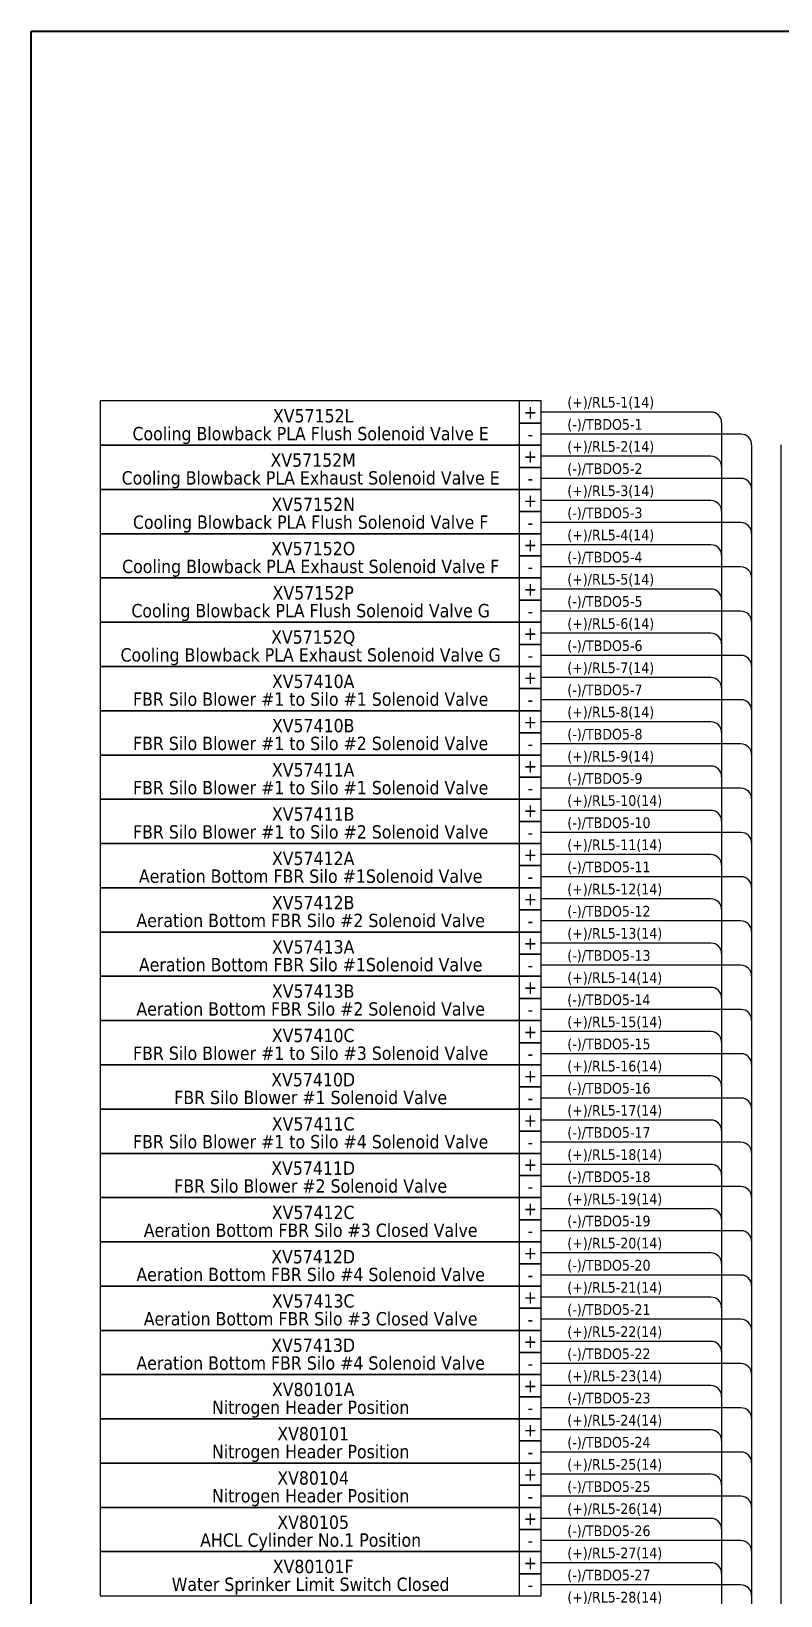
# Model space of a CAD drawing. Header units: millimetres. Extents: x 0 to 1792788, y -13 to 262234.
# Drawn here: x 1355985 to 1377369, y 24030 to 68674 of the extents above; entities that cross this region are included whole.
import ezdxf
from ezdxf.enums import TextEntityAlignment as Align

# ---------------------------------------------------------------- set-up
doc = ezdxf.new("R2010")
doc.units = ezdxf.units.MM
doc.layers.add('HELPPOINT', color=7, linetype='Continuous', lineweight=25)
doc.layers.add('power', color=7, linetype='Continuous', lineweight=25)
doc.styles.add('Tahoma', font='')
doc.styles.get('Tahoma').set_extended_font_data('Tahoma')

# ---------------------------------------------------------------- blocks, each defined once
blk = doc.blocks.new('TPA')
at = {"layer": 'HELPPOINT', "color": 4, "lineweight": 35, "ltscale": 25.4}
for p, q in [((14292753, 12749437), (14292753, 12827491)), ((14292753, 12827491), (14405128, 12827491)), ((14292753, 12749437), (14292753, 12827491)), ((14292753, 12827491), (14405128, 12827491))]:
    blk.add_line(p, q, dxfattribs=at)

msp = doc.modelspace()

# ---------------------------------------------------------------- linework, layer by layer
at = {"color": 4, "ltscale": 25.4}
for p, q in [((1375378, 57809), (1370535, 57809)), ((1375683, 57504), (1375683, 9499)), ((1375378, 56546), (1370535, 56546)), ((1375378, 55283), (1370535, 55283)), ((1375378, 54020), (1370535, 54020)), ((1375378, 52757), (1370535, 52757)), ((1375378, 51494), (1370535, 51494)), ((1375378, 50231), (1370535, 50231)), ((1375378, 48968), (1370535, 48968)), ((1375378, 47705), (1370535, 47705)), ((1375378, 46442), (1370535, 46442)), ((1375378, 45179), (1370535, 45179)), ((1375378, 43916), (1370535, 43916)), ((1375378, 42653), (1370535, 42653)), ((1375378, 41390), (1370535, 41390)), ((1375378, 40127), (1370535, 40127)), ((1375378, 38864), (1370535, 38864)), ((1375378, 37601), (1370535, 37601)), ((1375378, 36338), (1370535, 36338)), ((1375378, 35075), (1370535, 35075)), ((1375378, 33812), (1370535, 33812)), ((1375378, 32549), (1370535, 32549)), ((1375378, 31287), (1370535, 31287)), ((1375378, 30024), (1370535, 30024)), ((1375378, 28761), (1370535, 28761)), ((1375378, 27498), (1370535, 27498)), ((1375378, 26235), (1370535, 26235)), ((1375378, 24972), (1370535, 24972))]:
    msp.add_line(p, q, dxfattribs=at)
at = {"color": 7, "ltscale": 25.4}
for p, q in [((1376233, 57178), (1370535, 57178)), ((1376538, 56873), (1376538, 16916)), ((1377369, 56873), (1377369, 16916)), ((1376233, 55915), (1370535, 55915)), ((1376233, 54652), (1370535, 54652)), ((1376233, 53389), (1370535, 53389)), ((1376233, 52126), (1370535, 52126)), ((1376233, 50863), (1370535, 50863)), ((1376233, 49600), (1370535, 49600)), ((1376233, 48337), (1370535, 48337)), ((1376233, 47074), (1370535, 47074)), ((1376233, 45811), (1370535, 45811)), ((1376233, 44548), (1370535, 44548)), ((1376233, 43285), (1370535, 43285)), ((1376233, 42022), (1370535, 42022)), ((1376233, 40759), (1370535, 40759)), ((1376233, 39496), (1370535, 39496)), ((1376233, 38233), (1370535, 38233)), ((1376233, 36970), (1370535, 36970)), ((1376233, 35707), (1370535, 35707)), ((1376233, 34444), (1370535, 34444)), ((1376233, 33181), (1370535, 33181)), ((1376233, 31918), (1370535, 31918)), ((1376233, 30655), (1370535, 30655)), ((1376233, 29392), (1370535, 29392)), ((1376233, 28129), (1370535, 28129)), ((1376233, 26866), (1370535, 26866)), ((1376233, 25603), (1370535, 25603)), ((1376233, 24340), (1370535, 24340))]:
    msp.add_line(p, q, dxfattribs=at)
at = {"color": 2, "ltscale": 25.4}
for points in [[(1357954, 56862), (1370535, 56862), (1370535, 58125), (1357954, 58125)], [(1357954, 55599), (1370535, 55599), (1370535, 56862), (1357954, 56862)], [(1357954, 54336), (1370535, 54336), (1370535, 55599), (1357954, 55599)], [(1357954, 53073), (1370535, 53073), (1370535, 54336), (1357954, 54336)], [(1357954, 51810), (1370535, 51810), (1370535, 53073), (1357954, 53073)], [(1357954, 50547), (1370535, 50547), (1370535, 51810), (1357954, 51810)], [(1357954, 49284), (1370535, 49284), (1370535, 50547), (1357954, 50547)], [(1357954, 48021), (1370535, 48021), (1370535, 49284), (1357954, 49284)], [(1357954, 46758), (1370535, 46758), (1370535, 48021), (1357954, 48021)], [(1357954, 45495), (1370535, 45495), (1370535, 46758), (1357954, 46758)], [(1357954, 44232), (1370535, 44232), (1370535, 45495), (1357954, 45495)], [(1357954, 42969), (1370535, 42969), (1370535, 44232), (1357954, 44232)], [(1357954, 41706), (1370535, 41706), (1370535, 42969), (1357954, 42969)], [(1357954, 40443), (1370535, 40443), (1370535, 41706), (1357954, 41706)], [(1357954, 39180), (1370535, 39180), (1370535, 40443), (1357954, 40443)], [(1357954, 37917), (1370535, 37917), (1370535, 39180), (1357954, 39180)], [(1357954, 36654), (1370535, 36654), (1370535, 37917), (1357954, 37917)], [(1357954, 35391), (1370535, 35391), (1370535, 36654), (1357954, 36654)], [(1357954, 34128), (1370535, 34128), (1370535, 35391), (1357954, 35391)], [(1357954, 32865), (1370535, 32865), (1370535, 34128), (1357954, 34128)], [(1357954, 31602), (1370535, 31602), (1370535, 32865), (1357954, 32865)], [(1357954, 30339), (1370535, 30339), (1370535, 31602), (1357954, 31602)], [(1357954, 29076), (1370535, 29076), (1370535, 30339), (1357954, 30339)], [(1357954, 27813), (1370535, 27813), (1370535, 29076), (1357954, 29076)], [(1357954, 26550), (1370535, 26550), (1370535, 27813), (1357954, 27813)], [(1357954, 25287), (1370535, 25287), (1370535, 26550), (1357954, 26550)], [(1357954, 24024), (1370535, 24024), (1370535, 25287), (1357954, 25287)]]:
    msp.add_lwpolyline(points, close=True, dxfattribs=at)
at = {"color": 1, "ltscale": 25.4}
for points in [[(1369904, 57493), (1370535, 57493), (1370535, 58125), (1369904, 58125)], [(1369904, 56230), (1370535, 56230), (1370535, 56862), (1369904, 56862)], [(1369904, 54967), (1370535, 54967), (1370535, 55599), (1369904, 55599)], [(1369904, 53704), (1370535, 53704), (1370535, 54336), (1369904, 54336)], [(1369904, 52441), (1370535, 52441), (1370535, 53073), (1369904, 53073)], [(1369904, 51178), (1370535, 51178), (1370535, 51810), (1369904, 51810)], [(1369904, 49915), (1370535, 49915), (1370535, 50547), (1369904, 50547)], [(1369904, 48652), (1370535, 48652), (1370535, 49284), (1369904, 49284)], [(1369904, 47389), (1370535, 47389), (1370535, 48021), (1369904, 48021)], [(1369904, 46126), (1370535, 46126), (1370535, 46758), (1369904, 46758)], [(1369904, 44864), (1370535, 44864), (1370535, 45495), (1369904, 45495)], [(1369904, 43601), (1370535, 43601), (1370535, 44232), (1369904, 44232)], [(1369904, 42338), (1370535, 42338), (1370535, 42969), (1369904, 42969)], [(1369904, 41075), (1370535, 41075), (1370535, 41706), (1369904, 41706)], [(1369904, 39812), (1370535, 39812), (1370535, 40443), (1369904, 40443)], [(1369904, 38549), (1370535, 38549), (1370535, 39180), (1369904, 39180)], [(1369904, 37286), (1370535, 37286), (1370535, 37917), (1369904, 37917)], [(1369904, 36023), (1370535, 36023), (1370535, 36654), (1369904, 36654)], [(1369904, 34760), (1370535, 34760), (1370535, 35391), (1369904, 35391)], [(1369904, 33497), (1370535, 33497), (1370535, 34128), (1369904, 34128)], [(1369904, 32234), (1370535, 32234), (1370535, 32865), (1369904, 32865)], [(1369904, 30971), (1370535, 30971), (1370535, 31602), (1369904, 31602)], [(1369904, 29708), (1370535, 29708), (1370535, 30339), (1369904, 30339)], [(1369904, 28445), (1370535, 28445), (1370535, 29076), (1369904, 29076)], [(1369904, 27182), (1370535, 27182), (1370535, 27813), (1369904, 27813)], [(1369904, 25919), (1370535, 25919), (1370535, 26550), (1369904, 26550)], [(1369904, 24656), (1370535, 24656), (1370535, 25287), (1369904, 25287)]]:
    msp.add_lwpolyline(points, close=True, dxfattribs=at)
at = {"color": 7, "ltscale": 25.4}
for points in [[(1369904, 56862), (1370535, 56862), (1370535, 57493), (1369904, 57493)], [(1369904, 55599), (1370535, 55599), (1370535, 56230), (1369904, 56230)], [(1369904, 54336), (1370535, 54336), (1370535, 54967), (1369904, 54967)], [(1369904, 53073), (1370535, 53073), (1370535, 53704), (1369904, 53704)], [(1369904, 51810), (1370535, 51810), (1370535, 52441), (1369904, 52441)], [(1369904, 50547), (1370535, 50547), (1370535, 51178), (1369904, 51178)], [(1369904, 49284), (1370535, 49284), (1370535, 49915), (1369904, 49915)], [(1369904, 48021), (1370535, 48021), (1370535, 48652), (1369904, 48652)], [(1369904, 46758), (1370535, 46758), (1370535, 47389), (1369904, 47389)], [(1369904, 45495), (1370535, 45495), (1370535, 46126), (1369904, 46126)], [(1369904, 44232), (1370535, 44232), (1370535, 44864), (1369904, 44864)], [(1369904, 42969), (1370535, 42969), (1370535, 43601), (1369904, 43601)], [(1369904, 41706), (1370535, 41706), (1370535, 42338), (1369904, 42338)], [(1369904, 40443), (1370535, 40443), (1370535, 41075), (1369904, 41075)], [(1369904, 39180), (1370535, 39180), (1370535, 39812), (1369904, 39812)], [(1369904, 37917), (1370535, 37917), (1370535, 38549), (1369904, 38549)], [(1369904, 36654), (1370535, 36654), (1370535, 37286), (1369904, 37286)], [(1369904, 35391), (1370535, 35391), (1370535, 36023), (1369904, 36023)], [(1369904, 34128), (1370535, 34128), (1370535, 34760), (1369904, 34760)], [(1369904, 32865), (1370535, 32865), (1370535, 33497), (1369904, 33497)], [(1369904, 31602), (1370535, 31602), (1370535, 32234), (1369904, 32234)], [(1369904, 30339), (1370535, 30339), (1370535, 30971), (1369904, 30971)], [(1369904, 29076), (1370535, 29076), (1370535, 29708), (1369904, 29708)], [(1369904, 27813), (1370535, 27813), (1370535, 28445), (1369904, 28445)], [(1369904, 26550), (1370535, 26550), (1370535, 27182), (1369904, 27182)], [(1369904, 25287), (1370535, 25287), (1370535, 25919), (1369904, 25919)], [(1369904, 24024), (1370535, 24024), (1370535, 24656), (1369904, 24656)]]:
    msp.add_lwpolyline(points, close=True, dxfattribs=at)
at = {"color": 4, "ltscale": 25.4}
for centre in [(1375378, 57504), (1375378, 56241), (1375378, 54978), (1375378, 53715), (1375378, 52452), (1375378, 51189), (1375378, 49926), (1375378, 48663), (1375378, 47400), (1375378, 46137), (1375378, 44874), (1375378, 43611), (1375378, 42348), (1375378, 41086), (1375378, 39823), (1375378, 38560), (1375378, 37297), (1375378, 36034), (1375378, 34771), (1375378, 33508), (1375378, 32245), (1375378, 30982), (1375378, 29719), (1375378, 28456), (1375378, 27193), (1375378, 25930), (1375378, 24667)]:
    msp.add_arc(centre, 305, 0, 90, dxfattribs=at)
at = {"color": 7, "ltscale": 25.4}
for centre in [(1376233, 56873), (1376233, 55610), (1376233, 54347), (1376233, 53084), (1376233, 51821), (1376233, 50558), (1376233, 49295), (1376233, 48032), (1376233, 46769), (1376233, 45506), (1376233, 44243), (1376233, 42980), (1376233, 41717), (1376233, 40454), (1376233, 39191), (1376233, 37928), (1376233, 36665), (1376233, 35402), (1376233, 34139), (1376233, 32876), (1376233, 31613), (1376233, 30350), (1376233, 29087), (1376233, 27824), (1376233, 26561), (1376233, 25298), (1376233, 24035)]:
    msp.add_arc(centre, 305, 0, 90, dxfattribs=at)

# ---------------------------------------------------------------- block references
at = {"xscale": 0.8800000000046566, "yscale": 0.8800000000046566, "zscale": 0.8800000000046566}
msp.add_blockref('TPA', (-11221638, -11219518), dxfattribs=at)

# ---------------------------------------------------------------- texts
at = {"color": 4, "style": 'Tahoma'}
for s, p in [('(+)/RL5-1(14)', (1371280, 57936)), ('(+)/RL5-2(14)', (1371280, 56673)), ('(+)/RL5-3(14)', (1371280, 55410)), ('(+)/RL5-4(14)', (1371280, 54147)), ('(+)/RL5-5(14)', (1371280, 52884)), ('(+)/RL5-6(14)', (1371280, 51621)), ('(+)/RL5-7(14)', (1371280, 50358)), ('(+)/RL5-8(14)', (1371280, 49095)), ('(+)/RL5-9(14)', (1371280, 47832)), ('(+)/RL5-10(14)', (1371280, 46569)), ('(+)/RL5-11(14)', (1371280, 45306)), ('(+)/RL5-12(14)', (1371280, 44043)), ('(+)/RL5-13(14)', (1371280, 42780)), ('(+)/RL5-14(14)', (1371280, 41517)), ('(+)/RL5-15(14)', (1371280, 40254)), ('(+)/RL5-16(14)', (1371280, 38991)), ('(+)/RL5-17(14)', (1371280, 37728)), ('(+)/RL5-18(14)', (1371280, 36465)), ('(+)/RL5-19(14)', (1371280, 35202)), ('(+)/RL5-20(14)', (1371280, 33939)), ('(+)/RL5-21(14)', (1371280, 32676)), ('(+)/RL5-22(14)', (1371280, 31413)), ('(+)/RL5-23(14)', (1371280, 30150)), ('(+)/RL5-24(14)', (1371280, 28887)), ('(+)/RL5-25(14)', (1371280, 27624)), ('(+)/RL5-26(14)', (1371280, 26361)), ('(+)/RL5-27(14)', (1371280, 25098)), ('(+)/RL5-28(14)', (1371280, 23835))]:
    msp.add_text(s, height=304.8, dxfattribs=at).set_placement(p)
for s, p in [('XV57152L', (1364028, 57701)), ('Cooling Blowback PLA Flush Solenoid Valve E ', (1364028, 57193)), ('XV57152M', (1364028, 56438)), ('Cooling Blowback PLA Exhaust Solenoid Valve E ', (1364028, 55930)), ('XV57152N', (1364028, 55175)), ('Cooling Blowback PLA Flush Solenoid Valve F ', (1364028, 54667)), ('XV57152O', (1364028, 53912)), ('Cooling Blowback PLA Exhaust Solenoid Valve F ', (1364028, 53404)), ('XV57152P', (1364028, 52649)), ('Cooling Blowback PLA Flush Solenoid Valve G ', (1364028, 52141)), ('XV57152Q', (1364028, 51387)), ('Cooling Blowback PLA Exhaust Solenoid Valve G ', (1364028, 50879)), ('XV57410A', (1364028, 50124)), ('FBR Silo Blower #1 to Silo #1 Solenoid Valve ', (1364028, 49616)), ('XV57410B', (1364028, 48861)), ('FBR Silo Blower #1 to Silo #2 Solenoid Valve ', (1364028, 48353)), ('XV57411A', (1364028, 47598)), ('FBR Silo Blower #1 to Silo #1 Solenoid Valve ', (1364028, 47090)), ('XV57411B', (1364028, 46335)), ('FBR Silo Blower #1 to Silo #2 Solenoid Valve ', (1364028, 45827)), ('XV57412A', (1364028, 45072)), ('Aeration Bottom FBR Silo #1Solenoid Valve ', (1364028, 44564)), ('XV57412B', (1364028, 43809)), ('Aeration Bottom FBR Silo #2 Solenoid Valve ', (1364028, 43301)), ('XV57413A', (1364028, 42546)), ('Aeration Bottom FBR Silo #1Solenoid Valve ', (1364028, 42038)), ('XV57413B', (1364028, 41283)), ('Aeration Bottom FBR Silo #2 Solenoid Valve ', (1364028, 40775)), ('XV57410C', (1364028, 40020)), ('FBR Silo Blower #1 to Silo #3 Solenoid Valve ', (1364028, 39512)), ('XV57410D', (1364028, 38757)), ('FBR Silo Blower #1 Solenoid Valve ', (1364028, 38249)), ('XV57411C', (1364028, 37494)), ('FBR Silo Blower #1 to Silo #4 Solenoid Valve ', (1364028, 36986)), ('XV57411D', (1364028, 36231)), ('FBR Silo Blower #2 Solenoid Valve ', (1364028, 35723)), ('XV57412C', (1364028, 34968)), ('Aeration Bottom FBR Silo #3 Closed Valve ', (1364028, 34460)), ('XV57412D', (1364028, 33705)), ('Aeration Bottom FBR Silo #4 Solenoid Valve ', (1364028, 33197)), ('XV57413C', (1364028, 32442)), ('Aeration Bottom FBR Silo #3 Closed Valve ', (1364028, 31934)), ('XV57413D', (1364028, 31179)), ('Aeration Bottom FBR Silo #4 Solenoid Valve ', (1364028, 30671)), ('XV80101A', (1364028, 29916)), ('Nitrogen Header Position ', (1364028, 29408)), ('XV80101', (1364028, 28653)), ('Nitrogen Header Position ', (1364028, 28145)), ('XV80104', (1364028, 27390)), ('Nitrogen Header Position ', (1364028, 26882)), ('XV80105', (1364028, 26127)), ('AHCL Cylinder No.1 Position ', (1364028, 25619)), ('XV80101F', (1364028, 24864)), ('Water Sprinker Limit Switch Closed ', (1364028, 24356))]:
    msp.add_text(s, height=381, dxfattribs=at).set_placement(p, align=Align.MIDDLE_CENTER)
at = {"color": 7, "style": 'Tahoma'}
for s, p in [('(-)/TBDO5-1', (1371280, 57304)), ('(-)/TBDO5-2', (1371280, 56041)), ('(-)/TBDO5-3', (1371280, 54778)), ('(-)/TBDO5-4', (1371280, 53515)), ('(-)/TBDO5-5', (1371280, 52252)), ('(-)/TBDO5-6', (1371280, 50989)), ('(-)/TBDO5-7', (1371280, 49726)), ('(-)/TBDO5-8', (1371280, 48463)), ('(-)/TBDO5-9', (1371280, 47200)), ('(-)/TBDO5-10', (1371280, 45937)), ('(-)/TBDO5-11', (1371280, 44674)), ('(-)/TBDO5-12', (1371280, 43411)), ('(-)/TBDO5-13', (1371280, 42148)), ('(-)/TBDO5-14', (1371280, 40886)), ('(-)/TBDO5-15', (1371280, 39623)), ('(-)/TBDO5-16', (1371280, 38360)), ('(-)/TBDO5-17', (1371280, 37097)), ('(-)/TBDO5-18', (1371280, 35834)), ('(-)/TBDO5-19', (1371280, 34571)), ('(-)/TBDO5-20', (1371280, 33308)), ('(-)/TBDO5-21', (1371280, 32045)), ('(-)/TBDO5-22', (1371280, 30782)), ('(-)/TBDO5-23', (1371280, 29519)), ('(-)/TBDO5-24', (1371280, 28256)), ('(-)/TBDO5-25', (1371280, 26993)), ('(-)/TBDO5-26', (1371280, 25730)), ('(-)/TBDO5-27', (1371280, 24467))]:
    msp.add_text(s, height=304.8, dxfattribs=at).set_placement(p)
at = {"layer": 'power', "color": 1, "style": 'Tahoma'}
for p in [(1370226, 57813), (1370226, 56550), (1370226, 55287), (1370226, 54024), (1370226, 52761), (1370226, 51498), (1370226, 50235), (1370226, 48972), (1370226, 47709), (1370226, 46446), (1370226, 45183), (1370226, 43920), (1370226, 42657), (1370226, 41394), (1370226, 40131), (1370226, 38868), (1370226, 37605), (1370226, 36342), (1370226, 35079), (1370226, 33816), (1370226, 32553), (1370226, 31290), (1370226, 30027), (1370226, 28765), (1370226, 27502), (1370226, 26239), (1370226, 24976)]:
    msp.add_text('+', height=381, dxfattribs=at).set_placement(p, align=Align.MIDDLE_CENTER)
at = {"layer": 'power', "color": 7, "style": 'Tahoma'}
for p in [(1370226, 57183), (1370226, 55920), (1370226, 54657), (1370226, 53394), (1370226, 52131), (1370226, 50868), (1370226, 49605), (1370226, 48342), (1370226, 47079), (1370226, 45816), (1370226, 44553), (1370226, 43290), (1370226, 42027), (1370226, 40764), (1370226, 39501), (1370226, 38238), (1370226, 36975), (1370226, 35712), (1370226, 34449), (1370226, 33186), (1370226, 31923), (1370226, 30660), (1370226, 29397), (1370226, 28134), (1370226, 26871), (1370226, 25608), (1370226, 24345)]:
    msp.add_text('-', height=381, dxfattribs=at).set_placement(p, align=Align.MIDDLE_CENTER)

doc.saveas('drawing.dxf')
